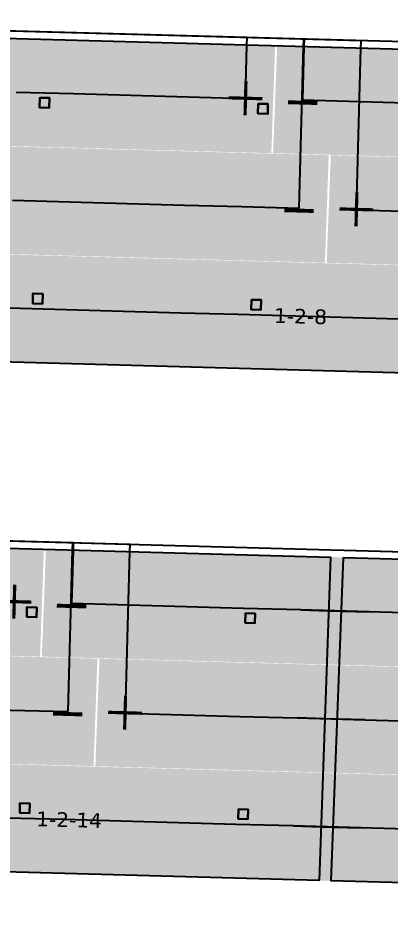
# Model space of a CAD drawing. Header units: metres. Extents: x 1477905 to 1478744, y 4202276 to 4202610.
# Drawn here: x 1478007.18 to 1478014.79, y 4202350.84 to 4202369.07 of the extents above; entities that cross this region are included whole.
import ezdxf

# ---------------------------------------------------------------- set-up
doc = ezdxf.new("R2010")
doc.units = ezdxf.units.M
for name, color, linetype in [('PVcase DC Extensions', 170, 'Continuous'), ('PVcase Device Coloring', 7, 'Continuous'), ('PVcase Polarity Symbols', 7, 'Continuous'), ('PVcase Poles', 7, 'Continuous'), ('PVcase PV Modules (full frames)', 142, 'Continuous'), ('PVcase PV Modules (optimised)', 142, 'Continuous'), ('PVcase String Cables', 150, 'Continuous'), ('PVcase Stringing Numbers', 7, 'Continuous'), ('PVcase Strings', 92, 'Continuous')]:
    doc.layers.add(name, color=color, linetype=linetype)
doc.styles.get("Standard").update_dxf_attribs({"font": 'verdana.ttf'})
doc.styles.add('UBS-Style de texte', font='verdana.ttf')

# ---------------------------------------------------------------- blocks, each defined once
blk = doc.blocks.new('3P18@15DEG F FX ID2 PVBlock')
at = {"layer": 'PVcase PV Modules (optimised)', "color": 0}
blk.add_polyline3d([(0, 0, 1.773945735132677), (21.06698842950539, -0.5810537936249747, 1.773945735132684), (20.88445742833418, -7.198992669318526, 7.019385073192552e-15), (-0.182531001171211, -6.617938875693552, 0)], close=True, dxfattribs=at)

msp = doc.modelspace()

# ---------------------------------------------------------------- hatches: boundary and pattern name
at = {"layer": 'PVcase Device Coloring', "true_color": 0x00ff40, "transparency": 33554582}
for points in [[(1477997.241877185, 4202368.921272163), (1477997.16592139, 4202366.722151305), (1478012.365022158, 4202366.302941166), (1478012.440977953, 4202368.502062025)], [(1478012.484953773, 4202368.500849117), (1478012.399603579, 4202366.301987367), (1478028.999371896, 4202365.844145071), (1478029.084722089, 4202368.043006821)], [(1477997.165587958, 4202366.712497569), (1477997.089632163, 4202364.51337671), (1478013.460892379, 4202364.061836953), (1478013.536848174, 4202366.260957812)], [(1478013.580823994, 4202366.259744903), (1478013.4954738, 4202364.060883153), (1478028.91364703, 4202363.635630722), (1478028.998997224, 4202365.834492472)], [(1477997.094302498, 4202364.503584964), (1477997.008952304, 4202362.304723214), (1478028.827922165, 4202361.427116374), (1478028.913272359, 4202363.625978124)], [(1477992.517385722, 4202358.622920597), (1477992.439220171, 4202356.423860686), (1478007.636734559, 4202356.0046943), (1478007.71490011, 4202358.203754211)], [(1478007.756992814, 4202358.202593243), (1478007.67296865, 4202356.003694918), (1478024.264334737, 4202355.546084364), (1478024.348358901, 4202357.744982689)], [(1477992.438877038, 4202356.414207217), (1477992.360711487, 4202354.215147306), (1478008.730262981, 4202353.763654676), (1478008.808428532, 4202355.962714587)], [(1478008.850521236, 4202355.961553619), (1478008.766497072, 4202353.762655295), (1478024.179941722, 4202353.337533282), (1478024.263965886, 4202355.536431607)], [(1477992.363493073, 4202354.205407656), (1477992.279468909, 4202352.006509331), (1478024.095548708, 4202351.128982199), (1478024.179572872, 4202353.327880524)]]:
    msp.add_hatch(color=100, dxfattribs=at).paths.add_polyline_path(points, flags=0)

# ---------------------------------------------------------------- linework, layer by layer
at = {"layer": 'PVcase DC Extensions'}
for points in [[(1478012.969468303, 4202356.958218765, 85.03860767346795), (1478013.536002864, 4202356.942593034, 85.02177232694282), (1478013.800605795, 4202356.935294956, 85.0121699687415), (1478014.366944943, 4202356.919674616, 84.98969833685747)], [(1478014.282551929, 4202354.711123534, 84.39798562212283), (1478013.716212781, 4202354.726743875, 84.42045725425753), (1478013.45749418, 4202354.733879657, 84.4298554456114), (1478012.890959619, 4202354.749505386, 84.44669079163417)], [(1478012.812450936, 4202352.540792007, 83.85477391005243), (1478013.378985496, 4202352.525166275, 83.83793856327698), (1478013.631819766, 4202352.51819279, 83.82874453878011), (1478014.198158914, 4202352.502572452, 83.80627290714675)]]:
    msp.add_polyline3d(points, dxfattribs=at)
at = {"layer": 'PVcase Poles'}
for points in [[(1478007.624869608, 4202367.238365408, 81.7385487050858), (1478007.63038376, 4202367.43828938, 81.7385487050858), (1478007.63038376, 4202367.43828938, 85.21252680366129), (1478007.624869608, 4202367.238365408, 85.15891892239368), (1478007.624869608, 4202367.238365408, 81.7385487050858), (1478007.824793579, 4202367.232851256, 81.7385487050858), (1478007.824793579, 4202367.232851256, 85.15372865804622), (1478007.624869608, 4202367.238365408, 85.15891892239368), (1478007.824793579, 4202367.232851256, 85.15372865804622), (1478007.830307731, 4202367.432775227, 85.20733653931383), (1478007.830307731, 4202367.432775227, 81.7385487050858), (1478007.824793579, 4202367.232851256, 81.7385487050858), (1478007.830307731, 4202367.432775227, 81.7385487050858), (1478007.63038376, 4202367.43828938, 81.7385487050858), (1478007.830307731, 4202367.432775227, 81.7385487050858), (1478007.830307731, 4202367.432775227, 85.20733653931383), (1478007.63038376, 4202367.43828938, 85.21252680366129)], [(1478012.090667197, 4202367.115193145, 81.62284899511704), (1478012.09618135, 4202367.315117117, 81.62284899511704), (1478012.09618135, 4202367.315117117, 85.0965893809937), (1478012.090667197, 4202367.115193145, 85.0429814997261), (1478012.090667197, 4202367.115193145, 81.62284899511704), (1478012.290591168, 4202367.109678993, 81.62284899511704), (1478012.290591168, 4202367.109678993, 85.03779123537863), (1478012.090667197, 4202367.115193145, 85.0429814997261), (1478012.290591168, 4202367.109678993, 85.03779123537863), (1478012.29610532, 4202367.309602965, 85.09139911664624), (1478012.29610532, 4202367.309602965, 81.62284899511704), (1478012.290591168, 4202367.109678993, 81.62284899511704), (1478012.29610532, 4202367.309602965, 81.62284899511704), (1478012.09618135, 4202367.315117117, 81.62284899511704), (1478012.29610532, 4202367.309602965, 81.62284899511704), (1478012.29610532, 4202367.309602965, 85.09139911664624), (1478012.09618135, 4202367.315117117, 85.0965893809937)], [(1478007.486412238, 4202363.229658891, 81.76160457729789), (1478007.49192639, 4202363.429582862, 81.76160457729789), (1478007.49192639, 4202363.429582862, 84.138144314679), (1478007.486412238, 4202363.229658891, 84.08453643341139), (1478007.486412238, 4202363.229658891, 81.76160457729789), (1478007.686336209, 4202363.224144738, 81.76160457729789), (1478007.686336209, 4202363.224144738, 84.07934616906392), (1478007.486412238, 4202363.229658891, 84.08453643341139), (1478007.686336209, 4202363.224144738, 84.07934616906392), (1478007.691850361, 4202363.42406871, 84.13295405033153), (1478007.691850361, 4202363.42406871, 81.76160457729789), (1478007.686336209, 4202363.224144738, 81.76160457729789), (1478007.691850361, 4202363.42406871, 81.76160457729789), (1478007.49192639, 4202363.429582862, 81.76160457729789), (1478007.691850361, 4202363.42406871, 81.76160457729789), (1478007.691850361, 4202363.42406871, 84.13295405033153), (1478007.49192639, 4202363.429582862, 84.138144314679)], [(1478011.952209827, 4202363.106486628, 81.63694503657882), (1478011.95772398, 4202363.306410599, 81.63694503657882), (1478011.95772398, 4202363.306410599, 84.02220689201141), (1478011.952209827, 4202363.106486628, 83.9685990107438), (1478011.952209827, 4202363.106486628, 81.63694503657882), (1478012.152133798, 4202363.100972475, 81.63694503657882), (1478012.152133798, 4202363.100972475, 83.96340874639634), (1478011.952209827, 4202363.106486628, 83.9685990107438), (1478012.152133798, 4202363.100972475, 83.96340874639634), (1478012.15764795, 4202363.300896447, 84.01701662766395), (1478012.15764795, 4202363.300896447, 81.63694503657882), (1478012.152133798, 4202363.100972475, 81.63694503657882), (1478012.15764795, 4202363.300896447, 81.63694503657882), (1478011.95772398, 4202363.306410599, 81.63694503657882), (1478012.15764795, 4202363.300896447, 81.63694503657882), (1478012.15764795, 4202363.300896447, 84.01701662766395), (1478011.95772398, 4202363.306410599, 84.02220689201141)], [(1478007.363309004, 4202356.816920647, 81.75187995380153), (1478007.368823156, 4202357.016844619, 81.75187995380153), (1478007.368823156, 4202357.016844619, 85.17927630796083), (1478007.363309004, 4202356.816920647, 85.12566283088233), (1478007.363309004, 4202356.816920647, 81.75187995380153), (1478007.563232975, 4202356.811406495, 81.75187995380153), (1478007.563232975, 4202356.811406495, 85.11972181779578), (1478007.363309004, 4202356.816920647, 85.12566283088233), (1478007.563232975, 4202356.811406495, 85.11972181779578), (1478007.568747127, 4202357.011330467, 85.17333529487428), (1478007.568747127, 4202357.011330467, 81.75187995380153), (1478007.563232975, 4202356.811406495, 81.75187995380153), (1478007.568747127, 4202357.011330467, 81.75187995380153), (1478007.368823156, 4202357.016844619, 81.75187995380153), (1478007.568747127, 4202357.011330467, 81.75187995380153), (1478007.568747127, 4202357.011330467, 85.17333529487428), (1478007.368823156, 4202357.016844619, 85.17927630796083)], [(1478011.828640484, 4202356.69376124, 81.63789443452872), (1478011.834154636, 4202356.893685211, 81.63789443452872), (1478011.834154636, 4202356.893685211, 85.04658290161602), (1478011.828640484, 4202356.69376124, 84.99296942453752), (1478011.828640484, 4202356.69376124, 81.63789443452872), (1478012.028564454, 4202356.688247087, 81.63789443452872), (1478012.028564454, 4202356.688247087, 84.98702841145096), (1478011.828640484, 4202356.69376124, 84.99296942453752), (1478012.028564454, 4202356.688247087, 84.98702841145096), (1478012.034078607, 4202356.888171059, 85.04064188852946), (1478012.034078607, 4202356.888171059, 81.63789443452872), (1478012.028564454, 4202356.688247087, 81.63789443452872), (1478012.034078607, 4202356.888171059, 81.63789443452872), (1478011.834154636, 4202356.893685211, 81.63789443452872), (1478012.034078607, 4202356.888171059, 81.63789443452872), (1478012.034078607, 4202356.888171059, 85.04064188852946), (1478011.834154636, 4202356.893685211, 85.04658290161602)], [(1478007.220823541, 4202352.808325229, 81.74405079369186), (1478007.226337693, 4202353.008249201, 81.74405079369186), (1478007.226337693, 4202353.008249201, 84.10500595568666), (1478007.220823541, 4202352.808325229, 84.05139247860816), (1478007.220823541, 4202352.808325229, 81.74405079369186), (1478007.420747511, 4202352.802811077, 81.74405079369186), (1478007.420747511, 4202352.802811077, 84.0454514655216), (1478007.220823541, 4202352.808325229, 84.05139247860816), (1478007.420747511, 4202352.802811077, 84.0454514655216), (1478007.426261664, 4202353.002735049, 84.09906494260011), (1478007.426261664, 4202353.002735049, 81.74405079369186), (1478007.420747511, 4202352.802811077, 81.74405079369186), (1478007.426261664, 4202353.002735049, 81.74405079369186), (1478007.226337693, 4202353.008249201, 81.74405079369186), (1478007.426261664, 4202353.002735049, 81.74405079369186), (1478007.426261664, 4202353.002735049, 84.09906494260011), (1478007.226337693, 4202353.008249201, 84.10500595568666)], [(1478011.68615502, 4202352.685165822, 81.6174315809656), (1478011.691669173, 4202352.885089793, 81.6174315809656), (1478011.691669173, 4202352.885089793, 83.97231254933665), (1478011.68615502, 4202352.685165822, 83.91869907225815), (1478011.68615502, 4202352.685165822, 81.6174315809656), (1478011.886078991, 4202352.679651669, 81.6174315809656), (1478011.886078991, 4202352.679651669, 83.9127580591716), (1478011.68615502, 4202352.685165822, 83.91869907225815), (1478011.886078991, 4202352.679651669, 83.9127580591716), (1478011.891593143, 4202352.879575641, 83.9663715362501), (1478011.891593143, 4202352.879575641, 81.6174315809656), (1478011.886078991, 4202352.679651669, 81.6174315809656), (1478011.891593143, 4202352.879575641, 81.6174315809656), (1478011.691669173, 4202352.885089793, 81.6174315809656), (1478011.891593143, 4202352.879575641, 81.6174315809656), (1478011.891593143, 4202352.879575641, 83.9663715362501), (1478011.691669173, 4202352.885089793, 83.97231254933665)]]:
    msp.add_polyline3d(points, dxfattribs=at)
at = {"layer": 'PVcase String Cables'}
for points in [[(1477997.670851238, 4202369.059497568, 85.7926537402864), (1477997.247055097, 4202369.071186393, 85.8036559926895), (1477997.247055097, 4202369.071186393, 82.22257085902514), (1477997.213995909, 4202369.072098207, 82.22332887050771), (1477995.827180495, 4202366.503183569, 82.27739751498603), (1477994.440365082, 4202363.934268931, 82.33013348630084), (1477993.053549669, 4202361.365354293, 82.38286945761564), (1477991.666734255, 4202358.796439655, 82.42355757676974), (1477992.522714274, 4202358.77283066, 82.39233311207558), (1477992.522714274, 4202358.77283066, 85.94219547444348), (1478008.298212311, 4202358.337722775, 85.47340506609254), (1478008.294076697, 4202358.187779799, 85.47336961633724), (1478008.202811197, 4202354.878810361, 84.58600550653533)], [(1477997.670851238, 4202369.059497568, 85.7926537402864), (1477997.247055097, 4202369.071186393, 85.8036559926895), (1477997.247055097, 4202369.071186393, 82.22257085902514), (1477997.213995909, 4202369.072098207, 82.22332887050771), (1477995.827180496, 4202366.50318357, 82.27739751497597), (1477994.440365082, 4202363.934268932, 82.33013348629078), (1477993.053549669, 4202361.365354294, 82.3828694576056), (1477991.666734256, 4202358.796439657, 82.4235575767604), (1477992.522714274, 4202358.772830661, 82.39233311207938), (1477992.522714274, 4202358.772830661, 85.94219547444445), (1478013.58041419, 4202358.192033058, 85.31643724357349), (1478013.84834581, 4202358.18464317, 85.30673324761095), (1478034.898782403, 4202357.604045898, 84.47147814652456), (1478035.153778476, 4202357.597012788, 84.46084911349377), (1478039.220333767, 4202357.484852126, 84.28804348141163), (1478039.216198153, 4202357.334909156, 84.28797102374007), (1478039.18586509, 4202356.235137872, 83.99291028781236)], [(1477997.670851238, 4202369.059497568, 85.7926537402864), (1477997.247055097, 4202369.071186393, 85.8036559926895), (1477997.247055097, 4202369.071186393, 82.22257085902514), (1477997.213995909, 4202369.072098207, 82.22332887050771), (1477995.827180496, 4202366.50318357, 82.27739751497597), (1477994.440365082, 4202363.934268932, 82.33013348629078), (1477993.053549669, 4202361.365354294, 82.3828694576056), (1477991.666734256, 4202358.796439657, 82.4235575767604), (1477992.522714274, 4202358.772830661, 82.39233311207938), (1477992.522714274, 4202358.772830661, 85.94219547444445), (1478013.58041419, 4202358.192033058, 85.31643724357349), (1478013.84834581, 4202358.18464317, 85.30673324761095), (1478034.898782403, 4202357.604045898, 84.47147814652456), (1478035.153778476, 4202357.597012788, 84.46084911349377), (1478040.366708973, 4202357.45323367, 84.23932900985044), (1478040.362573359, 4202357.303290699, 84.23925655217732), (1478040.271307859, 4202353.994321262, 83.35148381977841)], [(1477997.670851238, 4202369.059497568, 85.7926537402864), (1477997.247055097, 4202369.071186393, 85.8036559926895), (1477997.247055097, 4202369.071186393, 82.22257085902514), (1477997.213995909, 4202369.072098207, 82.22332887050771), (1477995.827180495, 4202366.503183569, 82.27739751498603), (1477994.440365082, 4202363.934268931, 82.33013348630084), (1477993.053549669, 4202361.365354294, 82.3828694576134), (1477991.666734255, 4202358.796439656, 82.42355757677355), (1477992.522714274, 4202358.77283066, 82.39233311207558), (1477992.522714274, 4202358.77283066, 85.94219547444348), (1478013.58041419, 4202358.192033058, 85.31643724357349), (1478013.84834581, 4202358.18464317, 85.30673324761095), (1478034.898782403, 4202357.604045899, 84.47147814652595), (1478035.153778476, 4202357.597012789, 84.46084911349531), (1478041.538206615, 4202357.420922305, 84.18954697666045), (1478041.534071001, 4202357.270979334, 84.18947451898589), (1478041.4428055, 4202353.962009897, 83.30170178658697)], [(1477997.670851238, 4202369.059497568, 85.7926537402864), (1477997.247055097, 4202369.071186393, 85.8036559926895), (1477997.247055097, 4202369.071186393, 82.22257085902514), (1477997.213995909, 4202369.072098207, 82.22332887050771), (1477995.827180496, 4202366.50318357, 82.27739751496817), (1477994.440365083, 4202363.934268932, 82.33013348628296), (1477993.053549669, 4202361.365354294, 82.38286945759778), (1477991.666734256, 4202358.796439657, 82.42355757674348), (1477992.522714274, 4202358.772830661, 82.39233311207938), (1477992.522714274, 4202358.772830661, 85.94219547444445), (1478013.580414191, 4202358.192033058, 85.31643724356657), (1478013.84834581, 4202358.18464317, 85.30673324761095), (1478034.898782403, 4202357.604045899, 84.47147814652595), (1478035.153778476, 4202357.597012789, 84.46084911349531), (1478040.391831409, 4202357.452540762, 84.23826144822175), (1478040.387695795, 4202357.302597791, 84.23818899054864), (1478040.357362732, 4202356.202826507, 83.94312825462093)], [(1477997.670851238, 4202369.059497568, 85.7926537402864), (1477997.247055097, 4202369.071186393, 85.8036559926895), (1477997.247055097, 4202369.071186393, 82.22257085902514), (1477997.213995909, 4202369.072098207, 82.22332887050771), (1477995.827180496, 4202366.50318357, 82.27739751497597), (1477994.440365083, 4202363.934268932, 82.33013348628296), (1477993.053549669, 4202361.365354294, 82.38286945759778), (1477991.666734256, 4202358.796439657, 82.42355757675195), (1477992.522714274, 4202358.772830661, 82.39233311207938), (1477992.522714274, 4202358.772830661, 85.94219547444445), (1478009.470249417, 4202358.305396531, 85.4385763873393), (1478009.466113803, 4202358.155453555, 85.438540937584), (1478009.374848302, 4202354.846484117, 84.55117682790686)], [(1477997.670851238, 4202369.059497568, 85.7926537402864), (1477997.247055097, 4202369.071186393, 85.8036559926895), (1477997.247055097, 4202369.071186393, 82.22257085902514), (1477997.213995909, 4202369.072098207, 82.22332887050771), (1477995.827180495, 4202366.503183569, 82.27739751498603), (1477994.440365082, 4202363.934268931, 82.33013348630084), (1477993.053549669, 4202361.365354293, 82.38286945761564), (1477991.666734255, 4202358.796439655, 82.42355757676974), (1477992.522714274, 4202358.77283066, 82.39233311207558), (1477992.522714274, 4202358.77283066, 85.94219547444348), (1478008.315788557, 4202358.337238, 85.4728827640182), (1478008.311652943, 4202358.187295024, 85.47284731426289), (1478008.28131988, 4202357.087523741, 85.17792238845328)], [(1477997.670851238, 4202369.059497568, 85.7926537402864), (1477997.247055097, 4202369.071186393, 85.8036559926895), (1477997.247055097, 4202369.071186393, 82.22257085902514), (1477997.213995909, 4202369.072098207, 82.22332887050771), (1477995.827180496, 4202366.503183569, 82.27739751497823), (1477994.440365082, 4202363.934268931, 82.33013348630084), (1477993.053549669, 4202361.365354294, 82.3828694576134), (1477991.666734255, 4202358.796439656, 82.42355757676506), (1477992.522714274, 4202358.77283066, 82.39233311207558), (1477992.522714274, 4202358.77283066, 85.94219547444348), (1478013.580414191, 4202358.19203306, 85.31643724356854), (1478013.848345811, 4202358.184643172, 85.30673324760454), (1478034.898782403, 4202357.604045902, 84.47147814653161), (1478035.153778476, 4202357.597012793, 84.46084911350147), (1478055.571055882, 4202357.033878842, 83.59323013996645), (1478055.566920268, 4202356.883935864, 83.59315768229101), (1478055.414722329, 4202351.365768272, 82.11267295323138)], [(1477997.670851238, 4202369.059497568, 85.7926537402864), (1477997.247055097, 4202369.071186393, 85.8036559926895), (1477997.247055097, 4202369.071186393, 82.22257085902514), (1477997.213995909, 4202369.072098207, 82.22332887050771), (1477995.827180496, 4202366.50318357, 82.27739751497597), (1477994.440365083, 4202363.934268932, 82.33013348628296), (1477993.053549669, 4202361.365354294, 82.38286945759778), (1477991.666734256, 4202358.796439657, 82.42355757675195), (1477992.522714274, 4202358.772830661, 82.39233311207938), (1477992.522714274, 4202358.772830661, 85.94219547444445), (1478013.580414191, 4202358.19203306, 85.31643724356854), (1478013.848345811, 4202358.184643172, 85.30673324760454), (1478024.899188035, 4202357.879847174, 84.86824959436241), (1478024.895052421, 4202357.7299042, 84.86818641311994), (1478024.742854482, 4202352.211736607, 83.38787252245152)], [(1477997.670851238, 4202369.059497568, 85.7926537402864), (1477997.247055097, 4202369.071186393, 85.8036559926895), (1477997.247055097, 4202369.071186393, 82.22257085902514), (1477997.213995909, 4202369.072098207, 82.22332887050771), (1477995.827180496, 4202366.503183569, 82.27739751497823), (1477994.440365082, 4202363.934268931, 82.33013348629304), (1477993.053549669, 4202361.365354294, 82.3828694576056), (1477991.666734256, 4202358.796439656, 82.42355757675661), (1477992.522714274, 4202358.77283066, 82.39233311207558), (1477992.522714274, 4202358.77283066, 85.94219547444348), (1478013.580414191, 4202358.192033059, 85.31643724356756), (1478013.848345811, 4202358.184643171, 85.30673324760315), (1478023.727555194, 4202357.912162267, 84.91473852597757), (1478023.72341958, 4202357.762219294, 84.91467534473652), (1478023.571221641, 4202352.244051701, 83.43436145405886)], [(1478011.836406358, 4202367.418128955, 85.1290830126526), (1478011.86673942, 4202368.517900238, 85.42397715594306), (1478011.870875035, 4202368.667843222, 85.42400421524184), (1477997.670851238, 4202369.059497568, 85.7926537402864)], [(1478012.932276579, 4202365.177024743, 84.50667368921945), (1478013.023542079, 4202368.48599418, 85.39394518156942), (1478013.027677694, 4202368.635937164, 85.39397224086824), (1477997.670851238, 4202369.059497568, 85.7926537402864)], [(1478043.920284535, 4202366.533215613, 83.87862738508676), (1478043.950617597, 4202367.632986899, 84.17371800256387), (1478043.954753212, 4202367.782929895, 84.17379860047042), (1478039.889387428, 4202367.895057747, 84.35600871453346), (1478039.634267459, 4202367.902094274, 84.36680962116615), (1478018.585764345, 4202368.48263821, 85.24948192573424), (1478018.306953104, 4202368.490328171, 85.25691596543572), (1477997.670851238, 4202369.059497568, 85.7926537402864)], [(1478045.004236388, 4202364.292440123, 83.23454153198017), (1478045.095501888, 4202367.601409563, 84.1224041704597), (1478045.099637503, 4202367.75135256, 84.1224847683679), (1478039.889387428, 4202367.895057747, 84.35600871453346), (1478039.634267459, 4202367.902094274, 84.36680962116615), (1478018.585764345, 4202368.48263821, 85.24948192573424), (1478018.306953104, 4202368.490328171, 85.25691596543572), (1477997.670851238, 4202369.059497568, 85.7926537402864)], [(1478046.175615403, 4202364.260132031, 83.18204020372796), (1478046.266880904, 4202367.56910147, 84.06990284207107), (1478046.271016518, 4202367.719044467, 84.06998343998092), (1478039.889387428, 4202367.895057747, 84.35600871453346), (1478039.634267459, 4202367.902094274, 84.36680962116615), (1478018.585764345, 4202368.48263821, 85.24948192573424), (1478018.306953104, 4202368.490328171, 85.25691596543572), (1477997.670851238, 4202369.059497568, 85.7926537402864)], [(1478045.09166355, 4202366.50090752, 83.82612605666706), (1478045.121996613, 4202367.600678805, 84.12121667417523), (1478045.126132227, 4202367.750621802, 84.12129727208342), (1478039.889387428, 4202367.895057747, 84.35600871453346), (1478039.634267459, 4202367.902094274, 84.36680962116615), (1478018.585764345, 4202368.48263821, 85.24948192573424), (1478018.306953104, 4202368.490328171, 85.25691596543572), (1477997.670851238, 4202369.059497568, 85.7926537402864)], [(1478014.104436027, 4202365.144695124, 84.47624303419616), (1478014.195701527, 4202368.453664561, 85.36351452666484), (1478014.199837142, 4202368.603607546, 85.36354158596446), (1477997.670851238, 4202369.059497568, 85.7926537402864)], [(1478013.008565806, 4202367.385799337, 85.09865235775473), (1478013.038898869, 4202368.48557062, 85.39354650103311), (1478013.043034483, 4202368.635513604, 85.39357356033189), (1477997.670851238, 4202369.059497568, 85.7926537402864)], [(1478060.144736425, 4202361.663967517, 81.96043973830842), (1478060.296934364, 4202367.182135112, 83.44107439779039), (1478060.301069979, 4202367.332078116, 83.44115499570137), (1478039.889387428, 4202367.895057748, 84.35600871453512), (1478039.634267459, 4202367.902094274, 84.36680962116615), (1478018.585764345, 4202368.48263821, 85.24948192573424), (1478018.306953104, 4202368.490328172, 85.25691596543656), (1477997.670851238, 4202369.059497568, 85.7926537402864)], [(1478029.475835359, 4202362.509854028, 83.30572876985588), (1478029.628033297, 4202368.028021621, 84.78617863955319), (1478029.632168912, 4202368.177964611, 84.7862492044688), (1478018.585764345, 4202368.48263821, 85.24948192573424), (1478018.306953104, 4202368.490328171, 85.25691596544176), (1477997.670851238, 4202369.059497568, 85.7926537402864)], [(1478028.304310132, 4202362.542166154, 83.35485686538432), (1478028.456508071, 4202368.060333746, 84.83530673508162), (1478028.460643685, 4202368.210276737, 84.83537729999725), (1478018.585764345, 4202368.48263821, 85.24948192573424), (1478018.306953104, 4202368.490328171, 85.25691596543572), (1477997.670851238, 4202369.059497568, 85.7926537402864)]]:
    msp.add_polyline3d(points, dxfattribs=at)
at = {"layer": 'PVcase Strings'}
for points in [[(1478011.836406358, 4202367.418128955), (1478010.66424691, 4202367.450458573), (1478009.492087463, 4202367.482788191), (1478008.319928015, 4202367.51511781), (1478007.147768567, 4202367.547447428)], [(1478015.352884701, 4202367.3211401), (1478014.180725254, 4202367.353469718), (1478013.008565806, 4202367.385799337)], [(1478007.07147934, 4202365.338672834), (1478008.243638788, 4202365.306343216), (1478009.415798236, 4202365.274013597), (1478010.587957683, 4202365.241683979), (1478011.760117131, 4202365.209354361), (1478012.932276579, 4202365.177024743)], [(1478014.104436027, 4202365.144695124), (1478015.276595474, 4202365.112365506)], [(1478015.200306247, 4202362.903590911), (1478014.0281468, 4202362.935920529), (1478012.855987352, 4202362.968250148), (1478011.683827904, 4202363.000579766), (1478010.511668456, 4202363.032909384), (1478009.339509009, 4202363.065239002), (1478008.167349561, 4202363.097568621), (1478006.995190113, 4202363.129898239), (1478005.823030665, 4202363.162227857), (1478004.650871217, 4202363.194557475), (1478003.47871177, 4202363.226887094), (1478002.306552322, 4202363.259216712), (1478001.134392874, 4202363.29154633), (1477999.962233427, 4202363.323875948), (1477998.790073979, 4202363.356205567), (1477997.617914531, 4202363.388535185)], [(1478015.538577784, 4202356.887359522), (1478014.366944943, 4202356.919674616), (1478012.969468303, 4202356.958218765), (1478011.797431197, 4202356.990545009), (1478010.625394092, 4202357.022871253), (1478009.453356986, 4202357.055197497), (1478008.28131988, 4202357.087523741)], [(1477992.966328823, 4202355.299051533), (1477994.138365929, 4202355.266725289), (1477995.310403034, 4202355.234399045), (1477996.48244014, 4202355.202072801), (1477997.654477245, 4202355.169746556), (1477998.826514351, 4202355.137420313), (1477999.998551457, 4202355.105094069), (1478001.170588562, 4202355.072767825), (1478002.342625668, 4202355.040441581), (1478003.514662774, 4202355.008115337), (1478004.68669988, 4202354.975789093), (1478005.858736985, 4202354.94346285), (1478007.030774091, 4202354.911136605), (1478008.202811197, 4202354.878810361)], [(1478009.374848302, 4202354.846484117), (1478010.546885408, 4202354.814157873), (1478011.718922514, 4202354.78183163), (1478012.890959619, 4202354.749505386), (1478014.282551929, 4202354.711123534), (1478015.45418477, 4202354.67880844)], [(1478015.369791755, 4202352.470257358), (1478014.198158914, 4202352.502572452), (1478012.812450936, 4202352.540792007), (1478011.64041383, 4202352.573118251), (1478010.468376724, 4202352.605444495), (1478009.296339619, 4202352.637770738), (1478008.124302513, 4202352.670096982), (1478006.952265407, 4202352.702423226), (1478005.780228302, 4202352.734749471), (1478004.608191196, 4202352.767075715), (1478003.43615409, 4202352.799401958), (1478002.264116985, 4202352.831728202), (1478001.092079879, 4202352.864054446), (1477999.920042773, 4202352.89638069), (1477998.748005667, 4202352.928706934), (1477997.575968562, 4202352.961033178), (1477996.403931456, 4202352.993359422), (1477995.23189435, 4202353.025685666), (1477994.059857245, 4202353.05801191), (1477992.887820139, 4202353.090338154)]]:
    msp.add_lwpolyline(points, dxfattribs=at)

# ---------------------------------------------------------------- block references
at = {"layer": 'PVcase PV Modules (full frames)', "extrusion": (0.02593272533249319, -0.000715256880873192, 0.9996634344440252), "rotation": 271.5798884593579}
msp.add_blockref('3P18@15DEG F FX ID2 PVBlock', (4241520.917927104, -1361112.39282021, 35406.72406057834), dxfattribs=at)
at = {"layer": 'PVcase PV Modules (full frames)', "extrusion": (0.02968068097633136, -0.0008186301680650261, 0.9995590963126838), "rotation": 271.5798884593579}
msp.add_blockref('3P18@15DEG F FX ID2 PVBlock', (4241510.493232585, -1360965.566221393, 40511.77720568795), dxfattribs=at)
at = {"layer": 'PVcase PV Modules (full frames)', "extrusion": (0.03961744163458077, -0.00109269840976647, 0.9992143235204929), "rotation": 271.5798884593579}
msp.add_blockref('3P18@15DEG F FX ID2 PVBlock', (4241510.493232584, -1360516.621923072, 54046.68296720055), dxfattribs=at)

# ---------------------------------------------------------------- texts
at = {"layer": 'PVcase Polarity Symbols', "color": 1, "char_height": 0.7000000000000001, "attachment_point": 5, "rotation": 358.42011154064215}
for insert in [(1478011.836406358, 4202367.418128955), (1478014.104436027, 4202365.144695124), (1478007.109282775, 4202357.119849985), (1478009.374848302, 4202354.846484117)]:
    msp.add_mtext('＋', dxfattribs=dict(at, insert=insert))
at = {"layer": 'PVcase Polarity Symbols', "color": 7, "char_height": 0.7000000000000001, "attachment_point": 5, "rotation": 358.42011154064215}
for insert in [(1478013.008565806, 4202367.385799337), (1478012.932276579, 4202365.177024743), (1478008.28131988, 4202357.087523741), (1478008.202811197, 4202354.878810361)]:
    msp.add_mtext('−', dxfattribs=dict(at, insert=insert))
at = {"layer": 'PVcase Stringing Numbers', "color": 18, "true_color": 0x000000, "char_height": 0.3, "attachment_point": 5, "rotation": 358.42011154064215, "style": 'UBS-Style de texte', "bg_fill": 1, "box_fill_scale": 1.5, "bg_fill_color": 7, "bg_fill_true_color": 16777215, "bg_fill_transparency": 0}
for s, insert in [('1-2-8', (1478012.961112332, 4202362.965350669)), ('1-2-14', (1478008.22952089, 4202352.667194927))]:
    msp.add_mtext(s, dxfattribs=dict(at, insert=insert))

doc.saveas('drawing.dxf')
